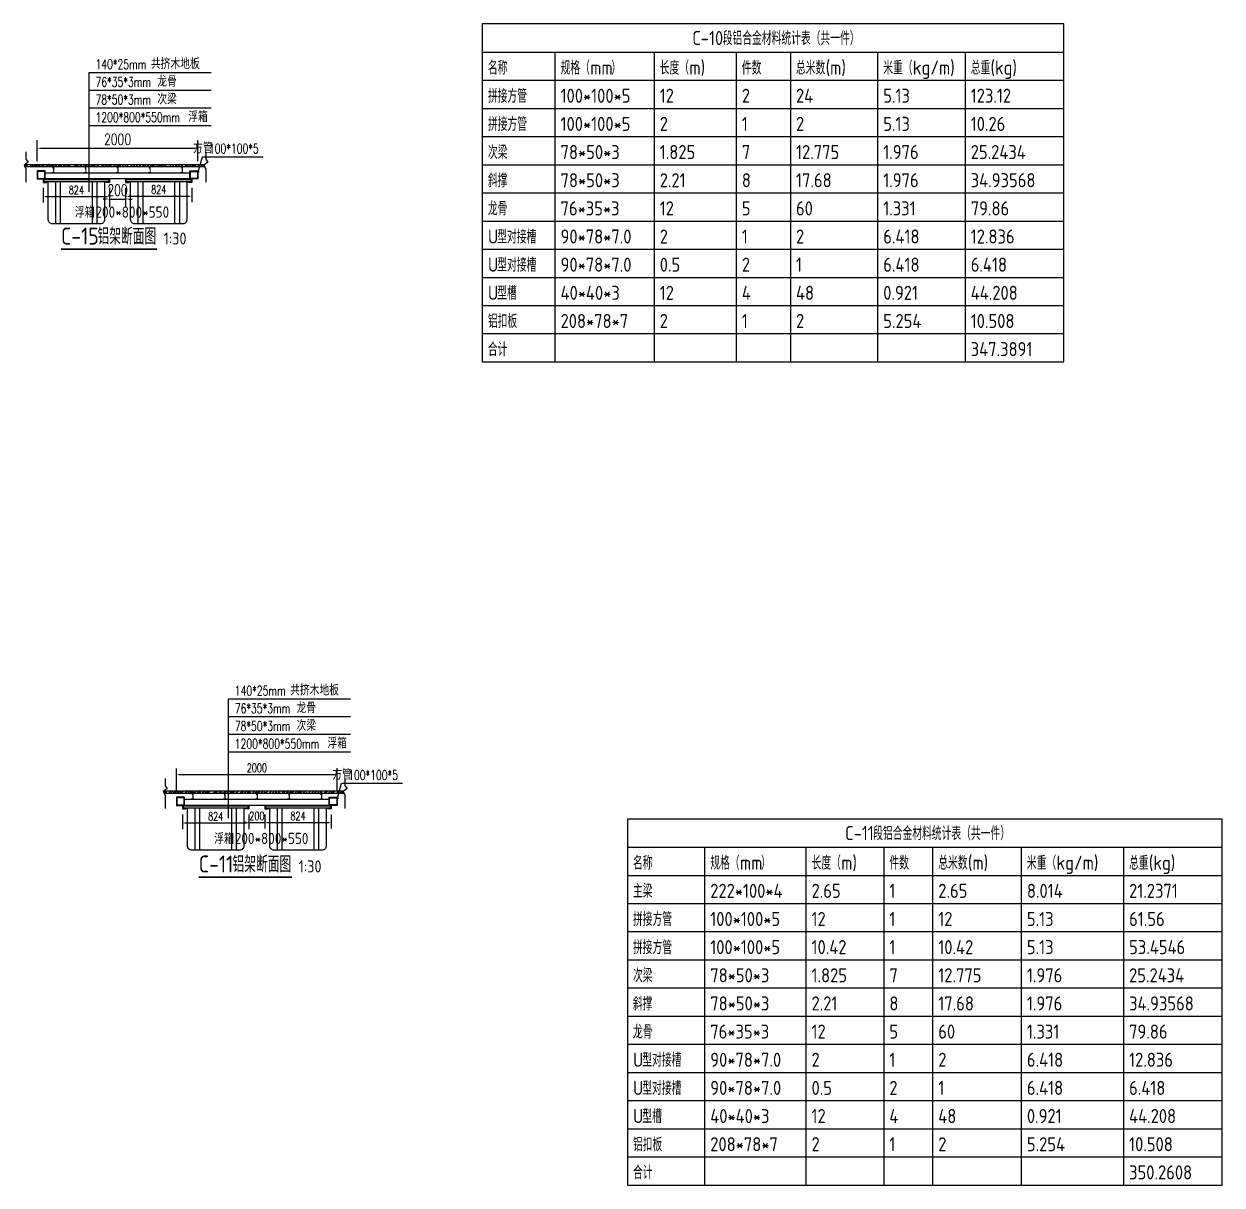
# Model space of a CAD drawing. Extents: x -89702 to 926017, y -610001 to -56924.
# Drawn here: x 51065 to 65962, y -579193 to -564759 of the extents above; entities that cross this region are included whole.
import ezdxf

# ---------------------------------------------------------------- set-up
doc = ezdxf.new("R2010")
doc.units = 0
doc.header["$LTSCALE"] = 10
doc.header["$MEASUREMENT"] = 0
for name, color, linetype in [('DIM_LEAD', 3, 'Continuous'), ('DIM_SYMB', 3, 'Continuous'), ('PUB_TAB', 7, 'Continuous'), ('PUB_TEXT', 7, 'Continuous'), ('W-STEEL_FRAME钢架', 3, 'Continuous'), ('W-STEEL_KEEL钢龙骨', 5, 'Continuous'), ('W-WOOD_FLOOR木地板', 30, 'Continuous'), ('浮箱U槽', 5, 'Continuous'), ('结构', 1, 'Continuous')]:
    doc.layers.add(name, color=color, linetype=linetype)
doc.styles.add('_TCH_DIM', font='SIMPLEX', dxfattribs={"bigfont": 'GBCBIG'})
doc.styles.get("Standard").update_dxf_attribs({"font": 'gbenor.shx', "bigfont": 'gbcbig.shx'})
doc.styles.add('STANDARD_T3', font='simplex.shx', dxfattribs={"width": 0.7, "bigfont": 'gbcbig.shx'})
doc.dimstyles.new('W&&30', dxfattribs={"dimtxt": 105, "dimasz": 30, "dimexe": 75, "dimexo": 90, "dimgap": 30, "dimtad": 1, "dimdec": 0, "dimzin": 0, "dimdsep": 46, "dimtxsty": 'STANDARD_T3', "dimcen": 0.09, "dimclrd": 1, "dimclre": 1, "dimclrt": 7, "dimazin": 2, "dimtfac": 1, "dimtdec": 0, "dimtix": 1, "dimtmove": 2, "dimatfit": 3, "dimfxl": 0, "dimtolj": 1, "dimtzin": 0, "dimarcsym": 0})
doc.dimstyles.new('W&&40', dxfattribs={"dimtxt": 140, "dimasz": 40, "dimexe": 100, "dimexo": 120, "dimgap": 40, "dimtad": 1, "dimdec": 0, "dimzin": 0, "dimdsep": 46, "dimtxsty": 'STANDARD_T3', "dimcen": 0.09, "dimclrd": 1, "dimclre": 1, "dimclrt": 7, "dimazin": 2, "dimtfac": 1, "dimtdec": 0, "dimtix": 1, "dimtmove": 2, "dimatfit": 3, "dimfxl": 0, "dimtolj": 1, "dimtzin": 0, "dimarcsym": 0})

# ---------------------------------------------------------------- blocks, each defined once
blk = doc.blocks.new('*D756')
at = {"layer": 'Defpoints', "color": 0, "transparency": 16777216}
for p in [(51305, -566707), (52129, -566707), (52129, -566904)]:
    blk.add_point(p, dxfattribs=at)
at = {"layer": 'W-STEEL_FRAME钢架', "color": 1, "lineweight": -2, "transparency": 16777216}
for p, q in [((51305, -566797), (51305, -566979)), ((52129, -566797), (52129, -566979)), ((51335, -566904), (52099, -566904))]:
    blk.add_line(p, q, dxfattribs=at)
at = {"layer": 'W-STEEL_FRAME钢架', "color": 1, "transparency": 16777216}
for points in [[(51335, -566899), (51335, -566909), (51305, -566904)], [(52099, -566899), (52099, -566909), (52129, -566904)]]:
    blk.add_solid(points, dxfattribs=at)
at = {"layer": 'W-STEEL_FRAME钢架', "color": 7, "transparency": 16777216, "insert": (51717, -566822), "char_height": 105, "attachment_point": 5, "style": 'STANDARD_T3'}
blk.add_mtext('\\A1;824', dxfattribs=at)
blk = doc.blocks.new('*D757')
at = {"layer": 'Defpoints', "color": 0, "transparency": 16777216}
for p in [(52329, -566707), (53153, -566707), (53153, -566899)]:
    blk.add_point(p, dxfattribs=at)
at = {"layer": 'W-STEEL_FRAME钢架', "color": 1, "lineweight": -2, "transparency": 16777216}
for p, q in [((52329, -566797), (52329, -566974)), ((53153, -566797), (53153, -566974)), ((52359, -566899), (53123, -566899))]:
    blk.add_line(p, q, dxfattribs=at)
at = {"layer": 'W-STEEL_FRAME钢架', "color": 1, "transparency": 16777216}
for points in [[(52359, -566894), (52359, -566904), (52329, -566899)], [(53123, -566894), (53123, -566904), (53153, -566899)]]:
    blk.add_solid(points, dxfattribs=at)
at = {"layer": 'W-STEEL_FRAME钢架', "color": 7, "transparency": 16777216, "insert": (52741, -566817), "char_height": 105, "attachment_point": 5, "style": 'STANDARD_T3'}
blk.add_mtext('\\A1;824', dxfattribs=at)
blk = doc.blocks.new('*D758')
at = {"layer": 'Defpoints', "color": 0, "transparency": 16777216}
for p in [(53229, -566303), (51229, -566586), (53229, -566586)]:
    blk.add_point(p, dxfattribs=at)
at = {"layer": '浮箱U槽', "color": 1, "lineweight": -2, "transparency": 16777216}
for p, q in [((51229, -566466), (51229, -566203)), ((53229, -566466), (53229, -566203)), ((51269, -566303), (53189, -566303))]:
    blk.add_line(p, q, dxfattribs=at)
at = {"layer": '浮箱U槽', "color": 1, "transparency": 16777216}
for points in [[(51269, -566296), (51269, -566309), (51229, -566303)], [(53189, -566296), (53189, -566309), (53229, -566303)]]:
    blk.add_solid(points, dxfattribs=at)
at = {"layer": '浮箱U槽', "color": 7, "transparency": 16777216, "insert": (52229, -566193), "char_height": 140, "attachment_point": 5, "style": 'STANDARD_T3'}
blk.add_mtext('\\A1;2000', dxfattribs=at)
blk = doc.blocks.new('*D759')
at = {"layer": 'Defpoints', "color": 0, "transparency": 16777216}
for p in [(52129, -566729), (52329, -566729), (52329, -566935)]:
    blk.add_point(p, dxfattribs=at)
at = {"layer": 'W-WOOD_FLOOR木地板', "color": 1, "lineweight": -2, "transparency": 16777216}
for p, q in [((52089, -566935), (52049, -566935)), ((52129, -566849), (52129, -567035)), ((52129, -566935), (52329, -566935)), ((52329, -566849), (52329, -567035)), ((52369, -566935), (52409, -566935))]:
    blk.add_line(p, q, dxfattribs=at)
at = {"layer": 'W-WOOD_FLOOR木地板', "color": 1, "transparency": 16777216}
for points in [[(52089, -566928), (52089, -566941), (52129, -566935)], [(52369, -566928), (52369, -566941), (52329, -566935)]]:
    blk.add_solid(points, dxfattribs=at)
at = {"layer": 'W-WOOD_FLOOR木地板', "color": 7, "transparency": 16777216, "insert": (52229, -566825), "char_height": 140, "attachment_point": 5, "style": 'STANDARD_T3'}
blk.add_mtext('\\A1;200', dxfattribs=at)
blk = doc.blocks.new('800')
at = {"color": 5, "lineweight": -3}
for p, q in [((-460, 520), (-460, 0)), ((-400, 520), (-400, 0)), ((0, 0), (0, 520)), ((60, 0), (60, 520))]:
    blk.add_line(p, q, dxfattribs=at)
at = {"color": 5}
blk.add_lwpolyline([(200, 550), (200, 520), (150, 520), (-550, 520), (-600, 520), (-600, 550)], close=True, dxfattribs=at)
at = {"color": 5, "lineweight": -3}
blk.add_lwpolyline([(150, 520), (150, 50, -0.414214), (100, 0), (-500, 0, -0.414214), (-550, 50), (-550, 520)], format="xyb", dxfattribs=at)
blk = doc.blocks.new('*D1619')
at = {"layer": 'Defpoints', "color": 0, "transparency": 16777216}
for p in [(53037, -574495), (53861, -574495), (53861, -574692)]:
    blk.add_point(p, dxfattribs=at)
at = {"layer": 'W-STEEL_FRAME钢架', "color": 1, "lineweight": -2, "transparency": 16777216}
for p, q in [((53037, -574585), (53037, -574767)), ((53067, -574692), (53831, -574692)), ((53861, -574585), (53861, -574767))]:
    blk.add_line(p, q, dxfattribs=at)
at = {"layer": 'W-STEEL_FRAME钢架', "color": 1, "transparency": 16777216}
for points in [[(53067, -574687), (53067, -574697), (53037, -574692)], [(53831, -574687), (53831, -574697), (53861, -574692)]]:
    blk.add_solid(points, dxfattribs=at)
at = {"layer": 'W-STEEL_FRAME钢架', "color": 7, "transparency": 16777216, "insert": (53449, -574609), "char_height": 105, "attachment_point": 5, "style": 'STANDARD_T3'}
blk.add_mtext('\\A1;824', dxfattribs=at)
blk = doc.blocks.new('*D1620')
at = {"layer": 'Defpoints', "color": 0, "transparency": 16777216}
for p in [(54061, -574495), (54884, -574495), (54884, -574687)]:
    blk.add_point(p, dxfattribs=at)
at = {"layer": 'W-STEEL_FRAME钢架', "color": 1, "lineweight": -2, "transparency": 16777216}
for p, q in [((54061, -574585), (54061, -574762)), ((54091, -574687), (54854, -574687)), ((54884, -574585), (54884, -574762))]:
    blk.add_line(p, q, dxfattribs=at)
at = {"layer": 'W-STEEL_FRAME钢架', "color": 1, "transparency": 16777216}
for points in [[(54091, -574682), (54091, -574692), (54061, -574687)], [(54854, -574682), (54854, -574692), (54884, -574687)]]:
    blk.add_solid(points, dxfattribs=at)
at = {"layer": 'W-STEEL_FRAME钢架', "color": 7, "transparency": 16777216, "insert": (54473, -574604), "char_height": 105, "attachment_point": 5, "style": 'STANDARD_T3'}
blk.add_mtext('\\A1;824', dxfattribs=at)
blk = doc.blocks.new('*D1621')
at = {"layer": 'Defpoints', "color": 0, "transparency": 16777216}
for p in [(54961, -574090), (52961, -574373), (54961, -574373)]:
    blk.add_point(p, dxfattribs=at)
at = {"layer": 'W-STEEL_FRAME钢架', "color": 1, "lineweight": -2, "transparency": 16777216}
for p, q in [((52961, -574283), (52961, -574015)), ((52991, -574090), (54931, -574090)), ((54961, -574283), (54961, -574015))]:
    blk.add_line(p, q, dxfattribs=at)
at = {"layer": 'W-STEEL_FRAME钢架', "color": 1, "transparency": 16777216}
for points in [[(52991, -574085), (52991, -574095), (52961, -574090)], [(54931, -574085), (54931, -574095), (54961, -574090)]]:
    blk.add_solid(points, dxfattribs=at)
at = {"layer": 'W-STEEL_FRAME钢架', "color": 7, "transparency": 16777216, "insert": (53961, -574007), "char_height": 105, "attachment_point": 5, "style": 'STANDARD_T3'}
blk.add_mtext('\\A1;2000', dxfattribs=at)
blk = doc.blocks.new('*D1622')
at = {"layer": 'Defpoints', "color": 0, "transparency": 16777216}
for p in [(53861, -574516), (54061, -574516), (54061, -574687)]:
    blk.add_point(p, dxfattribs=at)
at = {"layer": 'W-STEEL_FRAME钢架', "color": 1, "lineweight": -2, "transparency": 16777216}
for p, q in [((53831, -574687), (53801, -574687)), ((53861, -574606), (53861, -574762)), ((53861, -574687), (54061, -574687)), ((54061, -574606), (54061, -574762)), ((54091, -574687), (54121, -574687))]:
    blk.add_line(p, q, dxfattribs=at)
at = {"layer": 'W-STEEL_FRAME钢架', "color": 1, "transparency": 16777216}
for points in [[(53831, -574682), (53831, -574692), (53861, -574687)], [(54091, -574682), (54091, -574692), (54061, -574687)]]:
    blk.add_solid(points, dxfattribs=at)
at = {"layer": 'W-STEEL_FRAME钢架', "color": 7, "transparency": 16777216, "insert": (53961, -574604), "char_height": 105, "attachment_point": 5, "style": 'STANDARD_T3'}
blk.add_mtext('\\A1;200', dxfattribs=at)
blk = doc.blocks.new('$matou$00000085')
at = {"color": 0, "lineweight": 5}
for p, q in [((-17, 36, 0), (-17, 37, 0)), ((-4, 34, 0), (-4, 35, 0)), ((-1, 13, 0), (-3, 13, 0))]:
    blk.add_line(p, q, dxfattribs=at)
at = {"color": 0, "lineweight": 0, "ltscale": 0.5}
blk.add_arc((-2, 17, 0), 4.07, 274.7282, 349.8472, dxfattribs=at)
at = {"layer": '结构', "color": 0, "linetype": 'ByBlock', "lineweight": 0, "ltscale": 0.5}
for p, q in [((-7, 38, 0), (-16, 38, 0)), ((-16, 35, 0), (-8, 35, 0)), ((-7, -34, 0), (-7, 34, 0)), ((-5, 33, 0), (-4, 34, 0)), ((-4, 33, 0), (-5, 33, 0)), ((-5, 31, 0), (-4, 32, 0)), ((-4, 31, 0), (-5, 31, 0)), ((-5, 31, 0), (-4, 31, 0)), ((-4, 31, 0), (-5, 31, 0)), ((-5, 29, 0), (-4, 29, 0)), ((-4, 29, 0), (-5, 29, 0)), ((-5, 27, 0), (-4, 27, 0)), ((-4, 27, 0), (-5, 27, 0)), ((-4, 26, 0), (-5, 25, 0)), ((-5, 25, 0), (-4, 25, 0)), ((-5, 24, 0), (-4, 23, 0)), ((-4, 24, 0), (-5, 24, 0)), ((-5, 22, 0), (-4, 22, 0)), ((-4, 22, 0), (-5, 22, 0)), ((-5, 20, 0), (-4, 20, 0)), ((-4, 20, 0), (-5, 20, 0)), ((-4, 32, 0), (-4, 33, 0)), ((-4, 31, 0), (-4, 29, 0)), ((-4, 31, 0), (-4, 31, 0)), ((-4, 29, 0), (-4, 27, 0)), ((-4, 27, 0), (-4, 26, 0)), ((-4, 25, 0), (-4, 24, 0)), ((-4, 23, 0), (-4, 22, 0)), ((-4, 22, 0), (-4, 20, 0)), ((-4, 20, 0), (-4, 19, 0)), ((-4, -34, 0), (-4, 12, 0)), ((-1, 34, 0), (-1, 35, 0)), ((0, 33, 0), (-1, 34, 0)), ((-1, 33, 0), (0, 33, 0)), ((-1, 32, 0), (-1, 33, 0)), ((0, 31, 0), (-1, 32, 0)), ((-1, 31, 0), (0, 31, 0)), ((-1, 30, 0), (-1, 31, 0)), ((0, 30, 0), (-1, 30, 0)), ((-1, 29, 0), (0, 30, 0)), ((-1, 28, 0), (-1, 29, 0)), ((0, 28, 0), (-1, 28, 0)), ((-1, 28, 0), (0, 28, 0)), ((-1, 26, 0), (-1, 28, 0)), ((0, 26, 0), (-1, 26, 0)), ((-1, 26, 0), (0, 26, 0)), ((-1, 25, 0), (-1, 26, 0)), ((0, 24, 0), (-1, 25, 0)), ((-1, 24, 0), (0, 24, 0)), ((-1, 23, 0), (-1, 24, 0)), ((0, 22, 0), (-1, 23, 0)), ((-1, 22, 0), (0, 22, 0)), ((-1, 22, 0), (-1, 22, 0)), ((-1, 21, 0), (-1, 22, 0)), ((0, 21, 0), (-1, 21, 0)), ((-1, 20, 0), (0, 21, 0)), ((-1, 19, 0), (-1, 20, 0)), ((2, 38, 0), (16, 38, 0)), ((3, 34, 0), (3, 17, 0)), ((16, 35, 0), (4, 35, 0)), ((17, 37, 0), (17, 36, 0)), ((-17, -35, 0), (-8, -35, 0)), ((-17, -38, 0), (-17, -36, 0)), ((17, -38, 0), (-17, -38, 0)), ((-3, -35, 0), (17, -35, 0)), ((17, -36, 0), (17, -38, 0))]:
    blk.add_line(p, q, dxfattribs=at)
for centre, radius, start, end in [((-16, 37, 0), 1, 90, 180), ((-16, 36, 0), 1, 180, 270), ((-8, 34, 0), 1, 0, 90), ((-7, 35, 0), 3, 0, 90.0017), ((-2, 19, 0), 1.75, 180, 0), ((-3, 12, 0), 1, 90, 180), ((2, 35, 0), 3, 89.9983, 180), ((4, 34, 0), 1, 90, 180), ((16, 37, 0), 1, 0, 90), ((16, 36, 0), 1, 270, 360), ((-17, -36, 0), 0.5, 90, 180), ((-17, -38, 0), 0.5, 180, 270), ((-8, -34, 0), 1, 270, 0), ((-3, -34, 0), 1, 180, 270), ((17, -36, 0), 0.5, 0, 90), ((17, -38, 0), 0.5, 270, 0)]:
    blk.add_arc(centre, radius, start, end, dxfattribs=at)

msp = doc.modelspace()

# ---------------------------------------------------------------- hatches: boundary and pattern name
at = {"layer": 'W-WOOD_FLOOR木地板', "true_color": 0xcd6928}
h = msp.add_hatch(dxfattribs=at)
h.set_pattern_fill('木材', color=32, scale=10)
h.set_pattern_definition([(50, (-392475.4, -390842.297), (25.923532, 93.1234154), [600, -80, 200, -40]), (50, (-392422.2, -390822.297), (-66.465069, 3.554523), [120, -13.2, 240, -30]), (50, (-392455.4, -390808.297), (113.1698317, 176.5639521), [320, -56, 160, -40])])
edge = h.paths.add_edge_path()
edge.add_line((51071.1, -566508.5), (51065.1, -566512.8))
edge.add_line((51065.1, -566512.8), (51075.1, -566532.5))
edge.add_line((51075.1, -566532.5), (51302.6, -566532.5))
edge.add_line((51302.6, -566532.5), (51302.6, -566531.1))
edge.add_line((51302.6, -566531.1), (51317.9, -566531.1))
edge.add_arc((51317.9, -566534.1), 3, 31.86817, 90.00167, ccw=False)
edge.add_line((51320.4, -566532.5), (51324.8, -566532.5))
edge.add_arc((51327.4, -566534.1), 3, 90.00167, 148.13183, ccw=False)
edge.add_line((51327.4, -566531.1), (51337.6, -566531.1))
edge.add_line((51337.6, -566531.1), (51337.6, -566532.5))
edge.add_line((51337.6, -566532.5), (51702.6, -566532.5))
edge.add_line((51702.6, -566532.5), (51702.6, -566531.1))
edge.add_line((51702.6, -566531.1), (51717.9, -566531.1))
edge.add_arc((51717.9, -566534.1), 3, 31.86817, 90.00167, ccw=False)
edge.add_line((51720.4, -566532.5), (51724.8, -566532.5))
edge.add_arc((51727.4, -566534.1), 3, 90.00167, 148.13183, ccw=False)
edge.add_line((51727.4, -566531.1), (51737.6, -566531.1))
edge.add_line((51737.6, -566531.1), (51737.6, -566532.5))
edge.add_line((51737.6, -566532.5), (52102.6, -566532.5))
edge.add_line((52102.6, -566532.5), (52102.6, -566531.1))
edge.add_line((52102.6, -566531.1), (52117.9, -566531.1))
edge.add_arc((52117.9, -566534.1), 3, 31.86817, 90.00167, ccw=False)
edge.add_line((52120.4, -566532.5), (52124.8, -566532.5))
edge.add_arc((52127.4, -566534.1), 3, 90.00167, 148.13183, ccw=False)
edge.add_line((52127.4, -566531.1), (52137.6, -566531.1))
edge.add_line((52137.6, -566531.1), (52137.6, -566532.5))
edge.add_line((52137.6, -566532.5), (52502.6, -566532.5))
edge.add_line((52502.6, -566532.5), (52502.6, -566531.1))
edge.add_line((52502.6, -566531.1), (52517.9, -566531.1))
edge.add_arc((52517.9, -566534.1), 3, 31.86817, 90.00167, ccw=False)
edge.add_line((52520.4, -566532.5), (52524.8, -566532.5))
edge.add_arc((52527.4, -566534.1), 3, 90.00167, 148.13183, ccw=False)
edge.add_line((52527.4, -566531.1), (52537.6, -566531.1))
edge.add_line((52537.6, -566531.1), (52537.6, -566532.5))
edge.add_line((52537.6, -566532.5), (52902.6, -566532.5))
edge.add_line((52902.6, -566532.5), (52902.6, -566531.1))
edge.add_line((52902.6, -566531.1), (52917.9, -566531.1))
edge.add_arc((52917.9, -566534.1), 3, 31.86817, 90.00167, ccw=False)
edge.add_line((52920.4, -566532.5), (52924.8, -566532.5))
edge.add_arc((52927.4, -566534.1), 3, 90.00167, 148.13183, ccw=False)
edge.add_line((52927.4, -566531.1), (52937.6, -566531.1))
edge.add_line((52937.6, -566531.1), (52937.6, -566532.5))
edge.add_line((52937.6, -566532.5), (53304.4, -566532.5))
edge.add_line((53304.4, -566532.5), (53304.4, -566508.5))
edge.add_line((53304.4, -566508.5), (51071.1, -566508.5))
h = msp.add_hatch(dxfattribs=at)
h.set_pattern_fill('木材', color=32, scale=10)
h.set_pattern_definition([(50, (-390743.77, -398629.783), (25.923532, 93.1234154), [600, -80, 200, -40]), (50, (-390690.57, -398609.783), (-66.465069, 3.554523), [120, -13.2, 240, -30]), (50, (-390723.768, -398595.783), (113.1698317, 176.5639521), [320, -56, 160, -40])])
edge = h.paths.add_edge_path()
edge.add_line((52802.7, -574296), (52796.7, -574300.3))
edge.add_line((52796.7, -574300.3), (52806.7, -574320))
edge.add_line((52806.7, -574320), (53034.3, -574320))
edge.add_line((53034.3, -574320), (53034.3, -574318.6))
edge.add_line((53034.3, -574318.6), (53049.5, -574318.6))
edge.add_arc((53049.5, -574321.6), 3, 31.86817, 90.00167, ccw=False)
edge.add_line((53052.1, -574320), (53056.5, -574320))
edge.add_arc((53059, -574321.6), 3, 90.00167, 148.13183, ccw=False)
edge.add_line((53059, -574318.6), (53069.3, -574318.6))
edge.add_line((53069.3, -574318.6), (53069.3, -574320))
edge.add_line((53069.3, -574320), (53434.3, -574320))
edge.add_line((53434.3, -574320), (53434.3, -574318.6))
edge.add_line((53434.3, -574318.6), (53449.5, -574318.6))
edge.add_arc((53449.5, -574321.6), 3, 31.86817, 90.00167, ccw=False)
edge.add_line((53452.1, -574320), (53456.5, -574320))
edge.add_arc((53459, -574321.6), 3, 90.00167, 148.13183, ccw=False)
edge.add_line((53459, -574318.6), (53469.3, -574318.6))
edge.add_line((53469.3, -574318.6), (53469.3, -574320))
edge.add_line((53469.3, -574320), (53834.3, -574320))
edge.add_line((53834.3, -574320), (53834.3, -574318.6))
edge.add_line((53834.3, -574318.6), (53849.5, -574318.6))
edge.add_arc((53849.5, -574321.6), 3, 31.86817, 90.00167, ccw=False)
edge.add_line((53852.1, -574320), (53856.5, -574320))
edge.add_arc((53859, -574321.6), 3, 90.00167, 148.13183, ccw=False)
edge.add_line((53859, -574318.6), (53869.3, -574318.6))
edge.add_line((53869.3, -574318.6), (53869.3, -574320))
edge.add_line((53869.3, -574320), (54234.3, -574320))
edge.add_line((54234.3, -574320), (54234.3, -574318.6))
edge.add_line((54234.3, -574318.6), (54249.5, -574318.6))
edge.add_arc((54249.5, -574321.6), 3, 31.86817, 90.00167, ccw=False)
edge.add_line((54252.1, -574320), (54256.5, -574320))
edge.add_arc((54259, -574321.6), 3, 90.00167, 148.13183, ccw=False)
edge.add_line((54259, -574318.6), (54269.3, -574318.6))
edge.add_line((54269.3, -574318.6), (54269.3, -574320))
edge.add_line((54269.3, -574320), (54634.3, -574320))
edge.add_line((54634.3, -574320), (54634.3, -574318.6))
edge.add_line((54634.3, -574318.6), (54649.5, -574318.6))
edge.add_arc((54649.5, -574321.6), 3, 31.86817, 90.00167, ccw=False)
edge.add_line((54652.1, -574320), (54656.5, -574320))
edge.add_arc((54659, -574321.6), 3, 90.00167, 148.13183, ccw=False)
edge.add_line((54659, -574318.6), (54669.3, -574318.6))
edge.add_line((54669.3, -574318.6), (54669.3, -574320))
edge.add_line((54669.3, -574320), (55036, -574320))
edge.add_line((55036, -574320), (55036, -574296))
edge.add_line((55036, -574296), (52802.7, -574296))

# ---------------------------------------------------------------- linework, layer by layer
at = {"color": 1, "lineweight": -3}
for p, q in [((51329.3, -566607.7), (53129, -566607.7)), ((53129, -566685.7), (51257.6, -566685.7)), ((53060.9, -574395.2), (54860.6, -574395.2)), ((54860.6, -574473.2), (52989.3, -574473.2))]:
    msp.add_line(p, q, dxfattribs=at)
at = {"color": 2}
for points in [[(51329.3, -566585.7), (51229.3, -566585.7), (51229.3, -566685.7), (51329.3, -566685.7)], [(51324.3, -566590.7), (51234.3, -566590.7), (51234.3, -566680.7), (51324.3, -566680.7)], [(53129, -566585.7), (53229, -566585.7), (53229, -566685.7), (53129, -566685.7)], [(53134, -566590.7), (53224, -566590.7), (53224, -566680.7), (53134, -566680.7)], [(53060.9, -574373.2), (52960.9, -574373.2), (52960.9, -574473.2), (53060.9, -574473.2)], [(53055.9, -574378.2), (52965.9, -574378.2), (52965.9, -574468.2), (53055.9, -574468.2)], [(54860.6, -574373.2), (54960.6, -574373.2), (54960.6, -574473.2), (54860.6, -574473.2)], [(54865.6, -574378.2), (54955.6, -574378.2), (54955.6, -574468.2), (54865.6, -574468.2)]]:
    msp.add_lwpolyline(points, close=True, dxfattribs=at)
at = {"color": 4}
for points in [[(51305.3, -566685.7), (51305.3, -566728.7), (51345.3, -566728.7), (51345.3, -566724.7), (51309.3, -566724.7), (51309.3, -566689.7), (51345.3, -566689.7), (51345.3, -566685.7)], [(52129.3, -566685.7), (52129.3, -566728.7), (52089.3, -566728.7), (52089.3, -566724.7), (52125.3, -566724.7), (52125.3, -566689.7), (52089.3, -566689.7), (52089.3, -566685.7)], [(52329.2, -566685.7), (52329.2, -566728.7), (52369.2, -566728.7), (52369.2, -566724.7), (52333.2, -566724.7), (52333.2, -566689.7), (52369.2, -566689.7), (52369.2, -566685.7)], [(53152.8, -566685.8), (53152.8, -566728.8), (53112.8, -566728.8), (53112.8, -566724.8), (53148.8, -566724.8), (53148.8, -566689.8), (53112.8, -566689.8), (53112.8, -566685.8)], [(53036.9, -574473.2), (53036.9, -574516.2), (53076.9, -574516.2), (53076.9, -574512.2), (53040.9, -574512.2), (53040.9, -574477.2), (53076.9, -574477.2), (53076.9, -574473.2)], [(53861, -574473.2), (53861, -574516.2), (53821, -574516.2), (53821, -574512.2), (53857, -574512.2), (53857, -574477.2), (53821, -574477.2), (53821, -574473.2)], [(54060.9, -574473.2), (54060.9, -574516.2), (54100.9, -574516.2), (54100.9, -574512.2), (54064.9, -574512.2), (54064.9, -574477.2), (54100.9, -574477.2), (54100.9, -574473.2)], [(54884.4, -574473.3), (54884.4, -574516.3), (54844.4, -574516.3), (54844.4, -574512.3), (54880.4, -574512.3), (54880.4, -574477.3), (54844.4, -574477.3), (54844.4, -574473.3)]]:
    msp.add_lwpolyline(points, close=True, dxfattribs=at)
at = {"layer": 'DIM_LEAD'}
for p, q in [((53230.3, -566595.6), (53283, -566409.8)), ((53283, -566409.8), (54038.9, -566409.8)), ((54961.9, -574383.1), (55014.6, -574197.3)), ((55014.6, -574197.3), (55770.5, -574197.3))]:
    msp.add_line(p, q, dxfattribs=at)
at = {"layer": 'DIM_LEAD', "const_width": 16}
for points in [[(53228.1, -566603.3, 1), (53232.5, -566587.9, 1)], [(54959.7, -574390.8, 1), (54964.1, -574375.4, 1)]]:
    msp.add_lwpolyline(points, format="xyb", close=True, dxfattribs=at)
at = {"layer": 'DIM_SYMB'}
for p, q in [((51875.1, -566020.8), (51875.1, -565361.4)), ((51875.1, -565361.4), (53394.7, -565361.4)), ((51875.1, -565581.2), (53394.7, -565581.2)), ((51875.1, -565801), (53394.7, -565801)), ((51875.1, -566844.2), (51875.1, -566020.8)), ((51875.1, -566020.8), (53394.7, -566020.8)), ((53606.8, -573808.3), (53606.8, -573148.9)), ((53606.8, -573148.9), (55126.3, -573148.9)), ((53606.8, -573368.7), (55126.3, -573368.7)), ((53606.8, -573588.5), (55126.3, -573588.5)), ((53606.8, -574631.7), (53606.8, -573808.3)), ((53606.8, -573808.3), (55126.3, -573808.3))]:
    msp.add_line(p, q, dxfattribs=at)
at = {"layer": 'DIM_SYMB', "const_width": 21}
for points in [[(51525.1, -567558.4), (52719.1, -567558.4)], [(53238.6, -575364.7), (54397.6, -575364.7)]]:
    msp.add_lwpolyline(points, dxfattribs=at)
at = {"layer": 'PUB_TAB'}
for points in [[(56763.7, -568958.6), (63993.9, -568958.6), (63993.9, -564758.6), (56763.7, -564758.6)], [(58567.3, -579193.2), (65961.7, -579193.2), (65961.7, -574643.2), (58567.3, -574643.2)]]:
    msp.add_lwpolyline(points, close=True, dxfattribs=at)
for points in [[(56763.7, -565108.6), (63993.9, -565108.6)], [(57667, -565108.6), (57667, -568958.6)], [(58900.2, -565108.6), (58900.2, -568958.6)], [(59921.3, -565108.6), (59921.3, -568958.6)], [(60594.4, -565108.6), (60594.4, -568958.6)], [(61679.1, -565108.6), (61679.1, -568958.6)], [(62767.1, -565108.6), (62767.1, -568958.6)], [(56763.7, -565458.6), (63993.9, -565458.6)], [(56763.7, -565808.6), (63993.9, -565808.6)], [(56763.7, -566158.6), (63993.9, -566158.6)], [(56763.7, -566508.6), (63993.9, -566508.6)], [(56763.7, -566858.6), (63993.9, -566858.6)], [(56763.7, -567208.6), (63993.9, -567208.6)], [(56763.7, -567558.6), (63993.9, -567558.6)], [(56763.7, -567908.6), (63993.9, -567908.6)], [(56763.7, -568258.6), (63993.9, -568258.6)], [(56763.7, -568608.6), (63993.9, -568608.6)], [(58567.3, -574993.2), (65961.7, -574993.2)], [(59528.3, -574993.2), (59528.3, -579193.2)], [(60787.7, -574993.2), (60787.7, -579193.2)], [(61755.4, -574993.2), (61755.4, -579193.2)], [(62363.3, -574993.2), (62363.3, -579193.2)], [(63465.3, -574993.2), (63465.3, -579193.2)], [(64736, -574993.2), (64736, -579193.2)], [(58567.3, -575343.2), (65961.7, -575343.2)], [(58567.3, -575693.2), (65961.7, -575693.2)], [(58567.3, -576043.2), (65961.7, -576043.2)], [(58567.3, -576393.2), (65961.7, -576393.2)], [(58567.3, -576743.2), (65961.7, -576743.2)], [(58567.3, -577093.2), (65961.7, -577093.2)], [(58567.3, -577443.2), (65961.7, -577443.2)], [(58567.3, -577793.2), (65961.7, -577793.2)], [(58567.3, -578143.2), (65961.7, -578143.2)], [(58567.3, -578493.2), (65961.7, -578493.2)], [(58567.3, -578843.2), (65961.7, -578843.2)]]:
    msp.add_lwpolyline(points, dxfattribs=at)
at = {"layer": 'W-WOOD_FLOOR木地板', "color": 1}
for points in [[(51090.1, -566349.6), (51090.1, -566440.9), (51115.8, -566477.3), (51065.9, -566512.8), (51090.1, -566560.4), (51090.1, -566724.4)], [(53324.6, -566349.6), (53324.6, -566440.9), (53350.4, -566477.3), (53300.4, -566512.8), (53324.6, -566560.4), (53324.6, -566724.4)], [(52821.7, -574137.1), (52821.7, -574228.4), (52847.5, -574264.7), (52797.5, -574300.3), (52821.7, -574347.9), (52821.7, -574511.9)], [(55056.3, -574137.1), (55056.3, -574228.4), (55082.1, -574264.7), (55032.1, -574300.3), (55056.3, -574347.9), (55056.3, -574511.9)]]:
    msp.add_lwpolyline(points, dxfattribs=at)
at = {"layer": 'W-WOOD_FLOOR木地板'}
for points in [[(53306.4, -566508.5), (51071.1, -566508.5)], [(53304.4, -566532.5), (53304.4, -566508.5)], [(51075.1, -566532.5), (53310.5, -566532.5)], [(55038, -574296), (52802.7, -574296)], [(52806.7, -574320), (55042.1, -574320)], [(55036, -574320), (55036, -574296)]]:
    msp.add_lwpolyline(points, dxfattribs=at)

# ---------------------------------------------------------------- block references
at = {"layer": 'W-STEEL_KEEL钢龙骨', "yscale": -1, "rotation": 179.9999999999999}
for p in [(51429, -566569.7, 0), (51829, -566569.7, 0), (52229, -566569.7, 0), (52629, -566569.7, 0), (53029, -566569.7, 0), (53160.6, -574357.2, 0), (53560.6, -574357.2, 0), (53960.6, -574357.2, 0), (54360.6, -574357.2, 0), (54760.6, -574357.2, 0)]:
    msp.add_blockref('$matou$00000085', p, dxfattribs=at)
at = {"layer": '浮箱U槽'}
for p in [(51917.3, -567242.3), (52941.3, -567242.3), (53649, -575029.8), (54672.9, -575029.8)]:
    msp.add_blockref('800', p, dxfattribs=at)

# ---------------------------------------------------------------- texts
at = {"layer": 'PUB_TAB'}
for s, height, p in [('C-10', 175, (59374.1, -565021.1)), ('段铝合金材料统计表（共一件）', 168.794, (59753.2, -565021.1)), ('名称', 168.79, (56833.7, -565388.6)), ('规格（', 168.79, (57737, -565388.6)), ('mm', 175, (58105.6, -565388.6)), ('）', 168.8, (58368.1, -565388.6)), ('长度（', 168.79, (58970.2, -565388.6)), ('m)', 175, (59338.8, -565388.6)), ('件数', 168.79, (59991.3, -565388.6)), ('总米数', 168.79, (60664.4, -565388.6)), ('(m)', 175, (61033.1, -565388.6)), ('米重（', 168.79, (61749.1, -565388.6)), ('kg/m)', 175, (62117.7, -565388.6)), ('总重', 168.79, (62837.1, -565388.6)), ('(kg)', 175, (63082.8, -565388.6)), ('拼接方管', 168.79, (56833.7, -565738.6)), ('100*100*5', 175, (57737, -565738.6)), ('12', 175, (58970.2, -565738.6)), ('2', 175, (59991.3, -565738.6)), ('24', 175, (60664.4, -565738.6)), ('5.13', 175, (61749.1, -565738.6)), ('123.12', 175, (62837.1, -565738.6)), ('拼接方管', 168.79, (56833.7, -566088.6)), ('100*100*5', 175, (57737, -566088.6)), ('2', 175, (58970.2, -566088.6)), ('1', 175, (59991.3, -566088.6)), ('2', 175, (60664.4, -566088.6)), ('5.13', 175, (61749.1, -566088.6)), ('10.26', 175, (62837.1, -566088.6)), ('次梁', 168.79, (56833.7, -566438.6)), ('78*50*3', 175, (57737, -566438.6)), ('1.825', 175, (58970.2, -566438.6)), ('7', 175, (59991.3, -566438.6)), ('12.775', 175, (60664.4, -566438.6)), ('1.976', 175, (61749.1, -566438.6)), ('25.2434', 175, (62837.1, -566438.6)), ('斜撑', 168.79, (56833.7, -566788.6)), ('78*50*3', 175, (57737, -566788.6)), ('2.21', 175, (58970.2, -566788.6)), ('8', 175, (59991.3, -566788.6)), ('17.68', 175, (60664.4, -566788.6)), ('1.976', 175, (61749.1, -566788.6)), ('34.93568', 175, (62837.1, -566788.6)), ('龙骨', 168.79, (56833.7, -567138.6)), ('76*35*3', 175, (57737, -567138.6)), ('12', 175, (58970.2, -567138.6)), ('5', 175, (59991.3, -567138.6)), ('60', 175, (60664.4, -567138.6)), ('1.331', 175, (61749.1, -567138.6)), ('79.86', 175, (62837.1, -567138.6)), ('U', 175, (56833.7, -567488.6)), ('型对接槽', 168.79, (56950.3, -567488.6)), ('90*78*7.0', 175, (57737, -567488.6)), ('2', 175, (58970.2, -567488.6)), ('1', 175, (59991.3, -567488.6)), ('2', 175, (60664.4, -567488.6)), ('6.418', 175, (61749.1, -567488.6)), ('12.836', 175, (62837.1, -567488.6)), ('U', 175, (56833.7, -567838.6)), ('型对接槽', 168.79, (56950.3, -567838.6)), ('90*78*7.0', 175, (57737, -567838.6)), ('0.5', 175, (58970.2, -567838.6)), ('2', 175, (59991.3, -567838.6)), ('1', 175, (60664.4, -567838.6)), ('6.418', 175, (61749.1, -567838.6)), ('6.418', 175, (62837.1, -567838.6)), ('型槽', 168.79, (56950.3, -568188.6)), ('U', 175, (56833.7, -568188.6)), ('40*40*3', 175, (57737, -568188.6)), ('12', 175, (58970.2, -568188.6)), ('4', 175, (59991.3, -568188.6)), ('48', 175, (60664.4, -568188.6)), ('0.921', 175, (61749.1, -568188.6)), ('44.208', 175, (62837.1, -568188.6)), ('铝扣板', 168.79, (56833.7, -568538.6)), ('208*78*7', 175, (57737, -568538.6)), ('2', 175, (58970.2, -568538.6)), ('1', 175, (59991.3, -568538.6)), ('2', 175, (60664.4, -568538.6)), ('5.254', 175, (61749.1, -568538.6)), ('10.508', 175, (62837.1, -568538.6)), ('合计', 168.79, (56833.7, -568888.6)), ('347.3891', 175, (62837.1, -568888.6)), ('C-11', 175, (61274.3, -574905.7)), ('段铝合金材料统计表（共一件）', 168.794, (61624.3, -574905.7)), ('名称', 168.79, (58637.3, -575273.2)), ('规格（', 168.79, (59598.3, -575273.2)), ('mm', 175, (59966.9, -575273.2)), ('）', 168.8, (60229.4, -575273.2)), ('长度（', 168.79, (60857.7, -575273.2)), ('m)', 175, (61226.3, -575273.2)), ('件数', 168.79, (61825.4, -575273.2)), ('总米数', 168.79, (62433.3, -575273.2)), ('(m)', 175, (62802, -575273.2)), ('米重（', 168.79, (63535.3, -575273.2)), ('kg/m)', 175, (63903.9, -575273.2)), ('总重', 168.79, (64806, -575273.2)), ('(kg)', 175, (65051.8, -575273.2)), ('主梁', 168.79, (58637.3, -575623.2)), ('222*100*4', 175, (59598.3, -575623.2)), ('2.65', 175, (60857.7, -575623.2)), ('1', 175, (61825.4, -575623.2)), ('2.65', 175, (62433.3, -575623.2)), ('8.014', 175, (63535.3, -575623.2)), ('21.2371', 175, (64806, -575623.2)), ('拼接方管', 168.79, (58637.3, -575973.2)), ('100*100*5', 175, (59598.3, -575973.2)), ('12', 175, (60857.7, -575973.2)), ('1', 175, (61825.4, -575973.2)), ('12', 175, (62433.3, -575973.2)), ('5.13', 175, (63535.3, -575973.2)), ('61.56', 175, (64806, -575973.2)), ('拼接方管', 168.79, (58637.3, -576323.2)), ('100*100*5', 175, (59598.3, -576323.2)), ('10.42', 175, (60857.7, -576323.2)), ('1', 175, (61825.4, -576323.2)), ('10.42', 175, (62433.3, -576323.2)), ('5.13', 175, (63535.3, -576323.2)), ('53.4546', 175, (64806, -576323.2)), ('次梁', 168.79, (58637.3, -576673.2)), ('78*50*3', 175, (59598.3, -576673.2)), ('1.825', 175, (60857.7, -576673.2)), ('7', 175, (61825.4, -576673.2)), ('12.775', 175, (62433.3, -576673.2)), ('1.976', 175, (63535.3, -576673.2)), ('25.2434', 175, (64806, -576673.2)), ('斜撑', 168.79, (58637.3, -577023.2)), ('78*50*3', 175, (59598.3, -577023.2)), ('2.21', 175, (60857.7, -577023.2)), ('8', 175, (61825.4, -577023.2)), ('17.68', 175, (62433.3, -577023.2)), ('1.976', 175, (63535.3, -577023.2)), ('34.93568', 175, (64806, -577023.2)), ('龙骨', 168.79, (58637.3, -577373.2)), ('76*35*3', 175, (59598.3, -577373.2)), ('12', 175, (60857.7, -577373.2)), ('5', 175, (61825.4, -577373.2)), ('60', 175, (62433.3, -577373.2)), ('1.331', 175, (63535.3, -577373.2)), ('79.86', 175, (64806, -577373.2)), ('型对接槽', 168.79, (58754, -577723.2)), ('U', 175, (58637.3, -577723.2)), ('90*78*7.0', 175, (59598.3, -577723.2)), ('2', 175, (60857.7, -577723.2)), ('1', 175, (61825.4, -577723.2)), ('2', 175, (62433.3, -577723.2)), ('6.418', 175, (63535.3, -577723.2)), ('12.836', 175, (64806, -577723.2)), ('U', 175, (58637.3, -578073.2)), ('型对接槽', 168.79, (58754, -578073.2)), ('90*78*7.0', 175, (59598.3, -578073.2)), ('0.5', 175, (60857.7, -578073.2)), ('2', 175, (61825.4, -578073.2)), ('1', 175, (62433.3, -578073.2)), ('6.418', 175, (63535.3, -578073.2)), ('6.418', 175, (64806, -578073.2)), ('U', 175, (58637.3, -578423.2)), ('型槽', 168.79, (58754, -578423.2)), ('40*40*3', 175, (59598.3, -578423.2)), ('12', 175, (60857.7, -578423.2)), ('4', 175, (61825.4, -578423.2)), ('48', 175, (62433.3, -578423.2)), ('0.921', 175, (63535.3, -578423.2)), ('44.208', 175, (64806, -578423.2)), ('铝扣板', 168.79, (58637.3, -578773.2)), ('208*78*7', 175, (59598.3, -578773.2)), ('2', 175, (60857.7, -578773.2)), ('1', 175, (61825.4, -578773.2)), ('2', 175, (62433.3, -578773.2)), ('5.254', 175, (63535.3, -578773.2)), ('10.508', 175, (64806, -578773.2)), ('合计', 168.79, (58637.3, -579123.2)), ('350.2608', 175, (64806, -579123.2))]:
    msp.add_text(s, height=height, dxfattribs=at).set_placement(p)
at = {"layer": 'PUB_TEXT', "color": 7, "style": '_TCH_DIM'}
for s, p in [('共挤木地板', (52642.9, -565319.4)), ('龙骨', (52722.9, -565539.2)), ('次梁', (52722.9, -565759)), ('浮箱', (53106.9, -565978.8)), ('方管', (53168.3, -566367.8)), ('共挤木地板', (54374.6, -573106.9)), ('龙骨', (54454.6, -573326.7)), ('次梁', (54454.6, -573546.5)), ('浮箱', (54838.6, -573766.3)), ('方管', (54899.9, -574155.3))]:
    msp.add_text(s, height=135.04, dxfattribs=at).set_placement(p)
at = {"layer": 'PUB_TEXT', "color": 7, "style": '_TCH_DIM', "width": 0.705882}
for s, p in [('140*25mm', (51954.9, -565319.4)), ('76*35*3mm', (51954.9, -565539.2)), ('78*50*3mm', (51954.9, -565759)), ('1200*800*550mm', (51954.9, -565978.8)), ('100*100*5', (53364.9, -566367.8)), ('140*25mm', (53686.6, -573106.9)), ('76*35*3mm', (53686.6, -573326.7)), ('78*50*3mm', (53686.6, -573546.5)), ('1200*800*550mm', (53686.6, -573766.3)), ('100*100*5', (55096.5, -574155.3))]:
    msp.add_text(s, height=119, dxfattribs=at).set_placement(p)
at = {"layer": 'PUB_TEXT'}
for s, height, p in [('浮箱', 135.04, (51698.3, -567167)), ('1200*800*550', 140, (51894.9, -567167)), ('浮箱', 135.04, (53430, -574954.5)), ('1200*800*550', 140, (53626.6, -574954.5))]:
    msp.add_text(s, height=height, dxfattribs=at).set_placement(p)
at = {"layer": 'PUB_TEXT', "color": 7}
for s, height, p in [('C-15', 210, (51525.1, -567500.8)), ('铝架断面图', 202.55, (51980.1, -567500.8)), ('1:30', 150, (52803.1, -567500.8)), ('C-11', 210, (53238.6, -575307)), ('铝架断面图', 202.55, (53658.6, -575307)), ('1:30', 150, (54481.6, -575307))]:
    msp.add_text(s, height=height, dxfattribs=at).set_placement(p)

# ---------------------------------------------------------------- dimensions: what is measured, and where the dimension line sits
at = {"layer": 'W-STEEL_FRAME钢架'}
for base, p1, p2, picture, middle in [((52129.3, -566904.4), (51305.3, -566707.2), (52129.3, -566707.2), '*D756', (51717.3, -566821.9)), ((53152.8, -566899.3), (52329.2, -566707.2), (53152.8, -566707.3), '*D757', (52741, -566816.8)), ((53861, -574691.9), (53036.9, -574494.7), (53861, -574494.7), '*D1619', (53448.9, -574609.4)), ((54060.9, -574686.8), (53861, -574516.2), (54060.9, -574516.2), '*D1622', (53960.9, -574604.3)), ((54884.4316, -574686.779), (54060.8766, -574494.6971), (54884.4316, -574494.7824), '*D1620', (54472.6541, -574604.279))]:
    dim = msp.add_linear_dim(base=base, p1=p1, p2=p2, dimstyle='W&&30', dxfattribs=at)
    dim.commit()
    dim.dimension.update_dxf_attribs({"geometry": picture, "text_midpoint": middle})
dim = msp.add_linear_dim(base=(54960.6, -574090), p1=(52960.9, -574373.2), p2=(54960.6, -574373.2), angle=180, dimstyle='W&&30', dxfattribs=at)
dim.commit()
dim.dimension.update_dxf_attribs({"geometry": '*D1621', "text_midpoint": (53960.8, -574007.5)})
at = {"layer": 'W-WOOD_FLOOR木地板'}
dim = msp.add_linear_dim(base=(52329.2, -566934.5), p1=(52129.3, -566728.7), p2=(52329.2, -566728.7), dimstyle='W&&40', dxfattribs=at)
dim.commit()
dim.dimension.update_dxf_attribs({"geometry": '*D759', "text_midpoint": (52229.3, -566824.5)})
at = {"layer": '浮箱U槽'}
dim = msp.add_linear_dim(base=(53229, -566302.5), p1=(51229.3, -566585.7), p2=(53229, -566585.7), angle=180, dimstyle='W&&40', dxfattribs=at)
dim.commit()
dim.dimension.update_dxf_attribs({"geometry": '*D758', "text_midpoint": (52229.1, -566192.5)})

doc.saveas('drawing.dxf')
